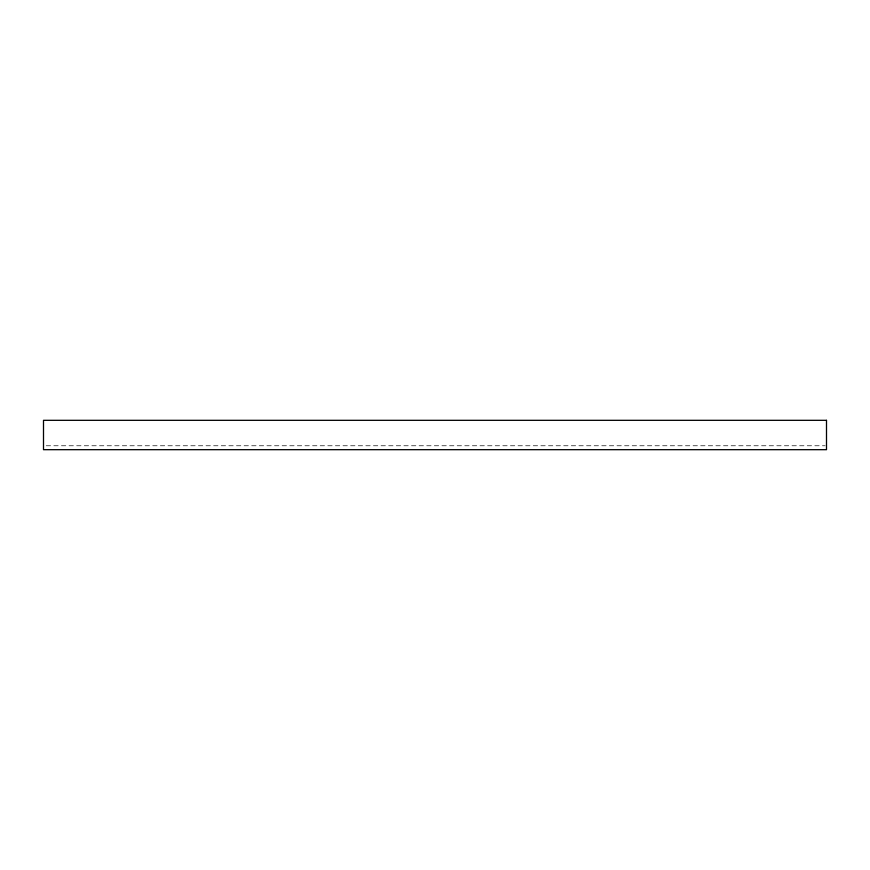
<?xml version="1.0" encoding="UTF-8"?>
<svg xmlns="http://www.w3.org/2000/svg" width="870" height="870" viewBox="0 0 870 870"><rect width="100%" height="100%" fill="white"/><g stroke="black" fill="none" stroke-linecap="round" stroke-linejoin="round"><path stroke-width="0.65" stroke-dasharray="4.35 3.26" d="M46.219 445.766L825.141 445.766"/><path stroke-width="1.3" d="M826.5 420.319L43.5 420.319L43.5 449.681L826.5 449.681L826.5 420.319"/></g></svg>
